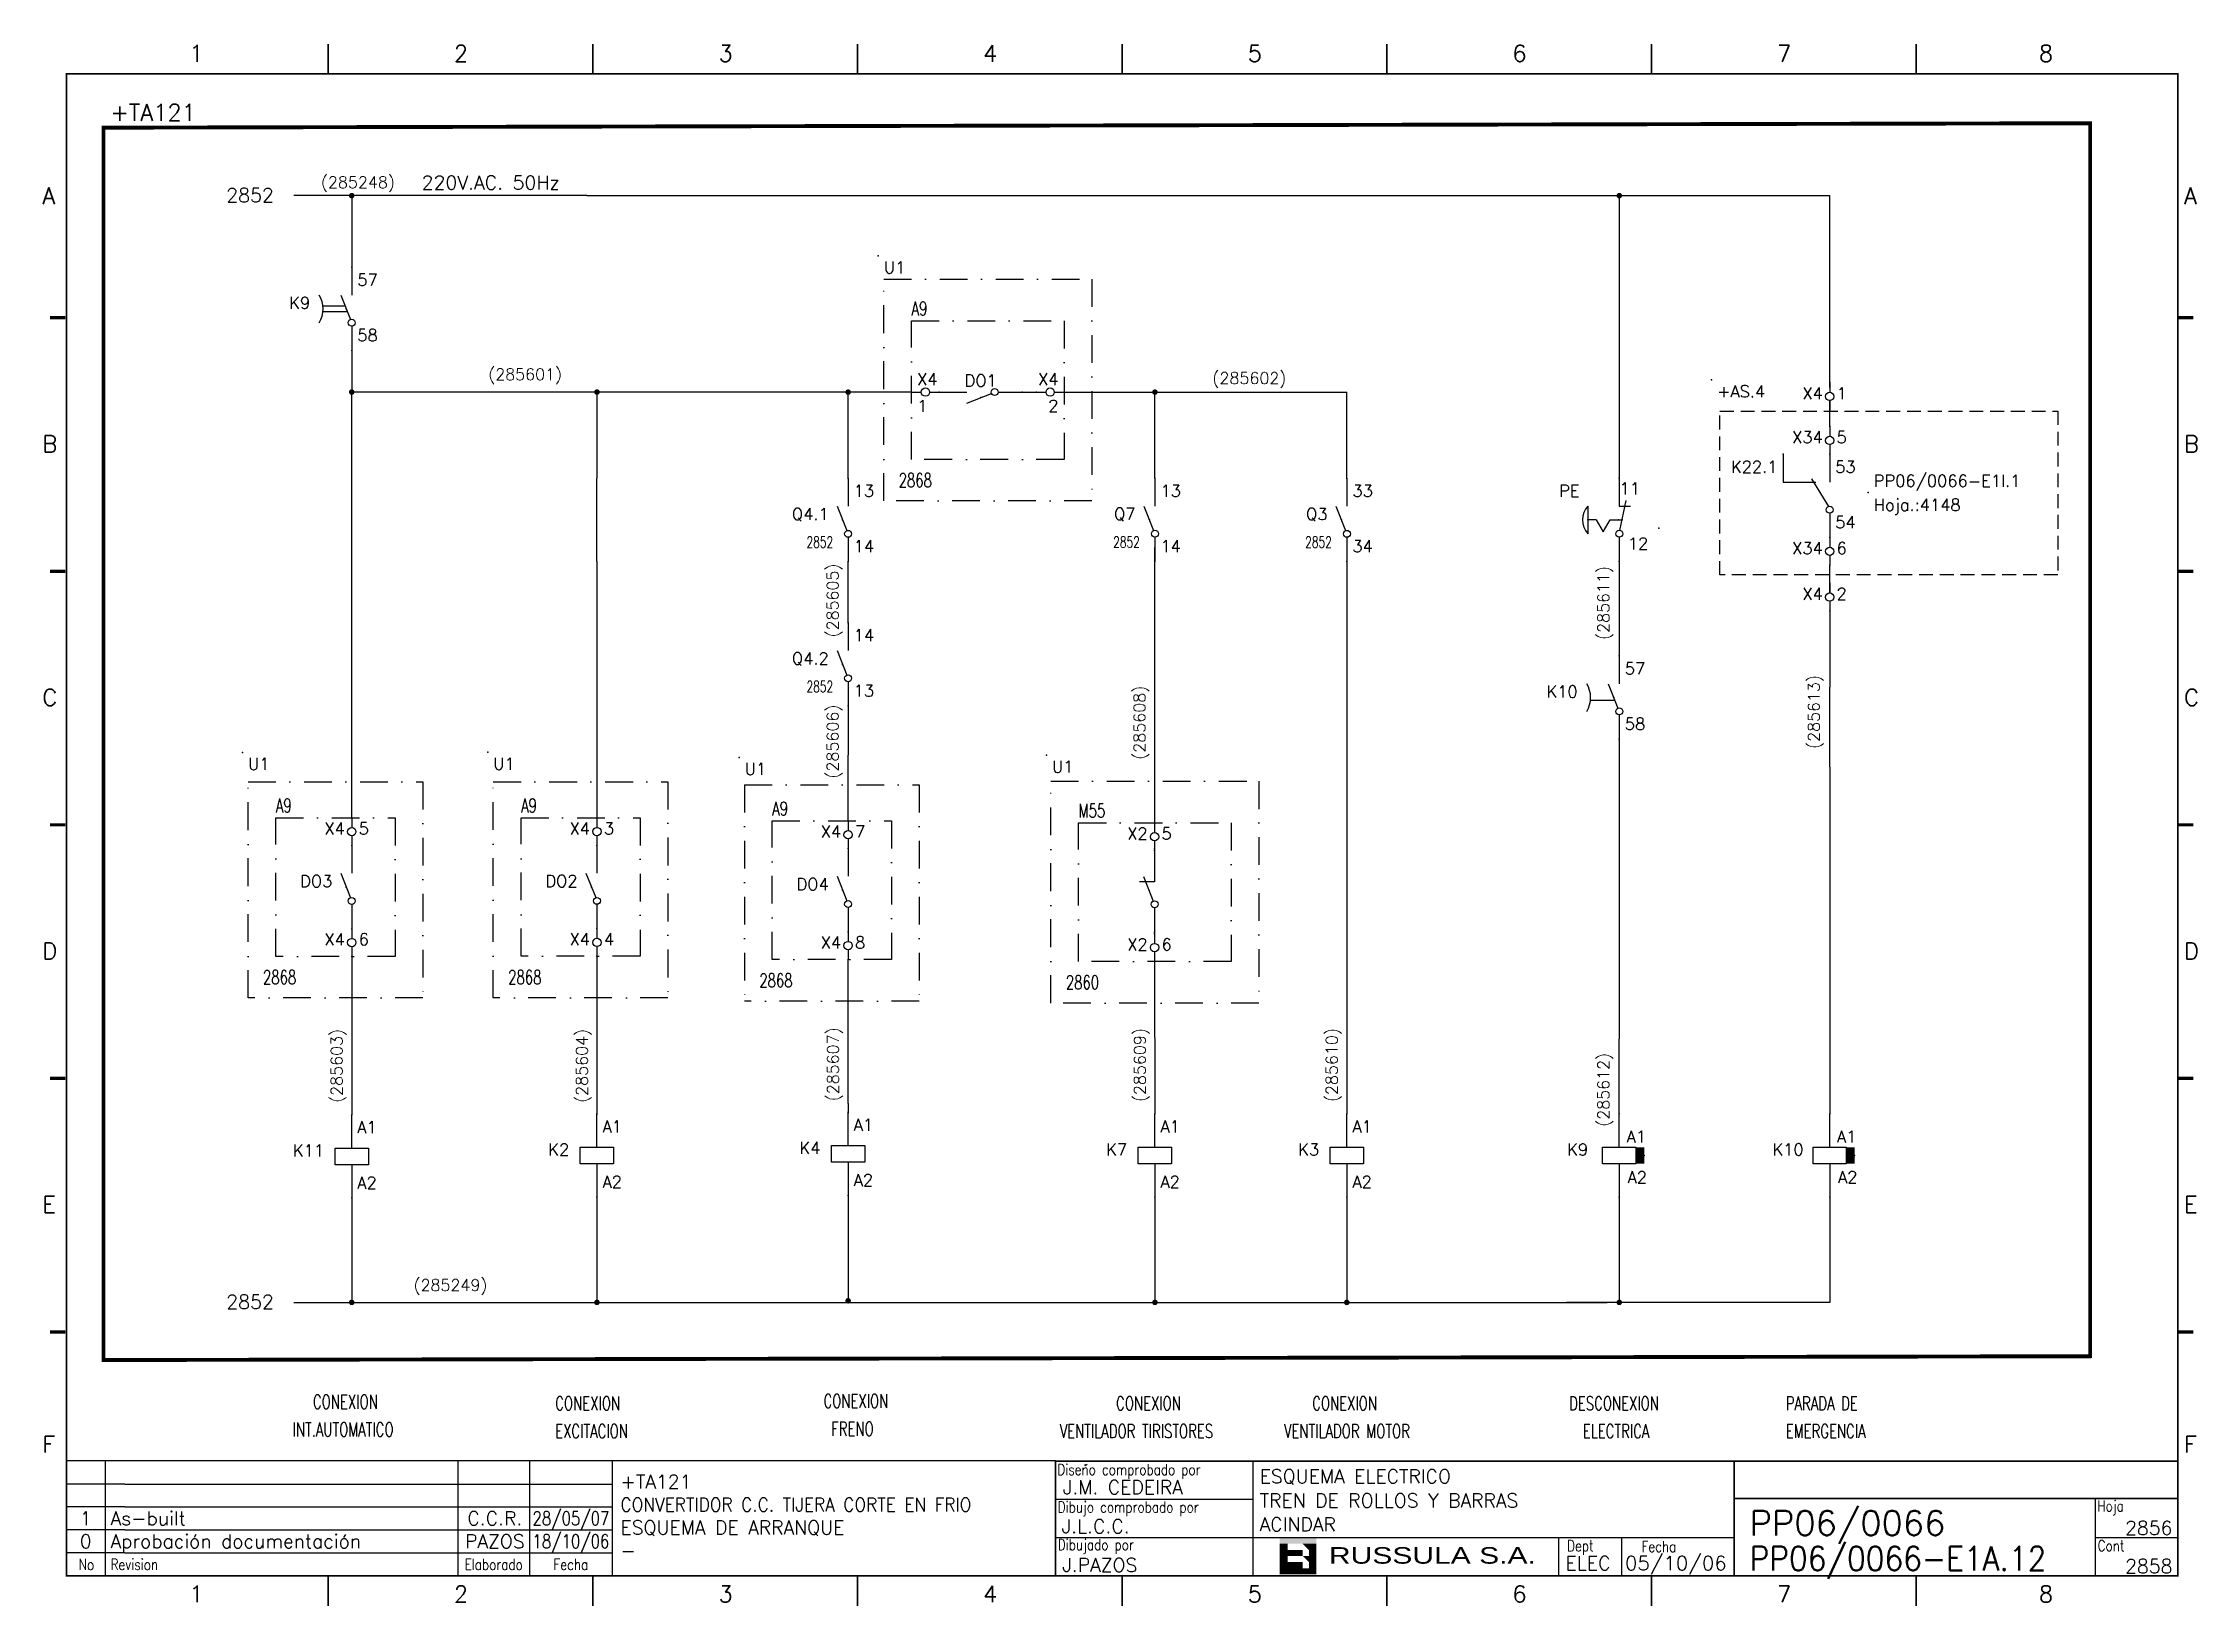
# Model space of a CAD drawing. Extents: x 416 to 805, y 1 to 283.
import ezdxf
from ezdxf.enums import TextEntityAlignment as Align

# ---------------------------------------------------------------- set-up
doc = ezdxf.new("R2010")
doc.units = 0
doc.header["$LTSCALE"] = 10
doc.header["$MEASUREMENT"] = 0
doc.linetypes.add('DASHDOT', pattern=[1, 0.5, -0.25, 0, -0.25])
doc.linetypes.add('HIDDEN', pattern=[0.375, 0.25, -0.125])
doc.layers.get('0').update_dxf_attribs({"linetype": 'CONTINUOUS'})
for name, color, linetype in [('$TYP', 7, 'CONTINUOUS'), ('1', 7, 'CONTINUOUS'), ('10', 5, 'CONTINUOUS'), ('102', 7, 'CONTINUOUS'), ('2', 7, 'CONTINUOUS'), ('3', 8, 'CONTINUOUS'), ('8', 1, 'CONTINUOUS'), ('9', 6, 'CONTINUOUS'), ('DIBUJO', 7, 'CONTINUOUS'), ('NODE', 7, 'CONTINUOUS')]:
    doc.layers.add(name, color=color, linetype=linetype)
doc.styles.add('HELVETICA', font='HELV.SHX')
doc.styles.add('LABEL', font='SIMPLEX', dxfattribs={"width": 0.8, "height": 4})
doc.styles.add('ROMANS', font='ROMANS.SHX')
doc.styles.get("Standard").update_dxf_attribs({"font": 'simplex'})

# ---------------------------------------------------------------- blocks, each defined once
blk = doc.blocks.new('NOD', base_point=(237.5, 170))
at = {"layer": 'NODE'}
blk.add_point((237.5, 170), dxfattribs=at)
blk = doc.blocks.new('$071501S')
at = {"layer": '2'}
for p, q in [((0, -6), (0, 0)), ((-3, -6), (3, -6)), ((-3, -9), (-3, -6)), ((3, -6), (3, -9)), ((3, -9), (-3, -9)), ((0, -9), (0, -15))]:
    blk.add_line(p, q, dxfattribs=at)
at = {"layer": '2', "rotation": 90}
for p in [(0, 0), (0, -15)]:
    blk.add_blockref('NOD', p, dxfattribs=at)
at = {"layer": '8'}
for tag, p in [('1A', (1, -3.325)), ('2A', (1, -13.325))]:
    blk.add_attdef(tag, p, '', height=2.15, dxfattribs=at)
at = {"layer": '9'}
blk.add_attdef('ID', text='', height=2.15, dxfattribs=at).set_placement((-5, -7.5), align=Align.RIGHT)
blk = doc.blocks.new('$$PLU21C')
for p, q in [((0, 2.5), (0, 0.75)), ((0, -0.75), (0, -2.5))]:
    blk.add_line(p, q)
at = {"layer": '2'}
blk.add_circle((0, 0), 0.75, dxfattribs=at)
for p in [(0, 2.5), (0, -2.5)]:
    blk.add_blockref('NOD', p, dxfattribs=at)
at = {"layer": '8'}
blk.add_attdef('*A', (1.25, -0.5), '', height=2.15, dxfattribs=at)
at = {"layer": '9'}
blk.add_attdef('ID', text='', height=2.15, dxfattribs=at).set_placement((-1.25, -0.5), align=Align.RIGHT)
blk = doc.blocks.new('$070202S')
at = {"layer": '102'}
for p, q in [((0, 0), (0, -5)), ((-2, -5), (-0.23, -9.42)), ((0, -10.62), (0, -15))]:
    blk.add_line(p, q, dxfattribs=at)
blk.add_circle((0, -10), 0.625, dxfattribs=at)
blk.add_point((-1, -7.5), dxfattribs=at)
at = {"layer": '2'}
for p in [(0, 0), (0, -15)]:
    blk.add_blockref('NOD', p, dxfattribs=at)
at = {"layer": '8'}
for tag, p in [('1A', (1, -3.32)), ('2A', (1, -13.32))]:
    blk.add_attdef(tag, p, '', height=2.15, dxfattribs=at)
at = {"layer": '9'}
blk.add_attdef('ID', text='', height=2.15, dxfattribs=at).set_placement((-3.5, -7.5), align=Align.RIGHT)
blk = doc.blocks.new('$PP313')
at = {"layer": '2'}
blk.add_blockref('NOD', (0, 0), dxfattribs=at)
at = {"layer": '8'}
blk.add_attdef('1A', (1, -3.325), '', height=2.15, dxfattribs=at)
at = {"layer": '9'}
blk.add_attdef('ID', (1, 1), '', height=2.15, dxfattribs=at)
blk = doc.blocks.new('$0702029')
at = {"layer": '102'}
for p, q in [((0, 0), (5, 0)), ((10.62, 0), (15, 0)), ((5, -2), (9.42, -0.23))]:
    blk.add_line(p, q, dxfattribs=at)
blk.add_circle((10, 0), 0.625, dxfattribs=at)
blk.add_point((7.5, -1), dxfattribs=at)
at = {"layer": '2'}
for p in [(0, 0), (15, 0)]:
    blk.add_blockref('NOD', p, dxfattribs=at)
at = {"layer": '8', "flags": 8}
blk.add_attdef('1A', text='', height=2.15, dxfattribs=at).set_placement((4, -3.32), align=Align.RIGHT)
blk.add_attdef('2A', (11, -3.32), '', height=2.15, dxfattribs=at)
at = {"layer": '9'}
blk.add_attdef('ID', text='', height=2.15, dxfattribs=at).set_placement((7.5, 1), align=Align.CENTER)
blk = doc.blocks.new('$$PLR12C')
for p, q in [((-2.5, 0), (-0.75, 0)), ((0.75, 0), (2.5, 0))]:
    blk.add_line(p, q)
at = {"layer": '2'}
blk.add_circle((0, 0), 0.75, dxfattribs=at)
for p in [(-2.5, 0), (2.5, 0)]:
    blk.add_blockref('NOD', p, dxfattribs=at)
at = {"layer": '8'}
blk.add_attdef('*A', text='', height=2.15, dxfattribs=at).set_placement((1.5, -3.575), align=Align.RIGHT)
at = {"layer": '9'}
blk.add_attdef('ID', text='', height=2.15, dxfattribs=at).set_placement((1.5, 1.25), align=Align.RIGHT)
blk = doc.blocks.new('$$PLL21C')
for p, q in [((-2.5, 0), (-0.75, 0)), ((0.75, 0), (2.5, 0))]:
    blk.add_line(p, q)
at = {"layer": '2'}
blk.add_circle((0, 0), 0.75, dxfattribs=at)
for p in [(-2.5, 0), (2.5, 0)]:
    blk.add_blockref('NOD', p, dxfattribs=at)
at = {"layer": '8'}
blk.add_attdef('*A', (-1.5, -3.575), '', height=2.15, dxfattribs=at)
at = {"layer": '9'}
blk.add_attdef('ID', (-1.5, 1.25), '', height=2.15, dxfattribs=at)
blk = doc.blocks.new('$071507')
at = {"layer": '2'}
for p, q in [((6, 0), (0, 0)), ((6, 3), (9, 3)), ((6, -3), (6, 3)), ((9, 3), (9, -3)), ((9, 0), (15, 0)), ((9, -3), (6, -3))]:
    blk.add_line(p, q, dxfattribs=at)
blk.add_solid([(6, -3), (9, -3), (6, -4.5), (9, -4.5)], dxfattribs=at)
for p in [(0, 0), (15, 0), (7.5, -4.5)]:
    blk.add_blockref('NOD', p, dxfattribs=at)
at = {"layer": '$TYP', "flags": 3}
blk.add_attdef('TYP', text='', height=2.15, dxfattribs=at).set_placement((15, -5), align=Align.CENTER)
at = {"layer": '8'}
blk.add_attdef('1A', text='', height=2.15, dxfattribs=at).set_placement((5, -3.325), align=Align.RIGHT)
blk.add_attdef('2A', (10, -3.325), '', height=2.15, dxfattribs=at)
at = {"layer": '9'}
blk.add_attdef('ID', text='', height=2.15, dxfattribs=at).set_placement((7.5, 4.175), align=Align.CENTER)
blk = doc.blocks.new('$021308')
at = {"layer": '2'}
blk.add_line((-2.5, 0), (2.5, 0), dxfattribs=at)
blk.add_arc((0, 2.625), 3.625, 226.39718, 313.60282, dxfattribs=at)
blk.add_blockref('NOD', (0, 0), dxfattribs=at)
blk = doc.blocks.new('$070203')
at = {"layer": '2'}
for p, q in [((0, 0), (5, 0)), ((9.39, 0.13), (4, 1.25)), ((5, 0), (5, 2)), ((10.62, 0), (15, 0))]:
    blk.add_line(p, q, dxfattribs=at)
blk.add_circle((10, 0), 0.625, dxfattribs=at)
for p in [(0, 0), (7.5, 0.52), (15, 0)]:
    blk.add_blockref('NOD', p, dxfattribs=at)
at = {"layer": '8'}
blk.add_attdef('1A', text='', height=2.15, dxfattribs=at).set_placement((4, -3.32), align=Align.RIGHT)
blk.add_attdef('2A', (11, -3.32), '', height=2.15, dxfattribs=at)
at = {"layer": '9'}
blk.add_attdef('ID', text='', height=2.15, dxfattribs=at).set_placement((7.5, 2.5), align=Align.CENTER)
blk = doc.blocks.new('$021208')
at = {"layer": '102'}
for p, q in [((-2.17, -3.75), (0, -2.5)), ((0, -5), (-2.17, -3.75)), ((0, -2.5), (0, -1)), ((0, -5), (0, -6.5))]:
    blk.add_line(p, q, dxfattribs=at)
at = {"layer": '3'}
for p in [(0, -1), (0, -6.5)]:
    blk.add_point(p, dxfattribs=at)
blk = doc.blocks.new('RR')
at = {"layer": '102'}
for p, q in [((158.63, 156.42), (158.63, 151.42)), ((167.05, 156.42), (167.05, 151.42)), ((163.74, 152), (166.82, 147)), ((158.63, 151.42), (164.55, 151.42)), ((167.05, 145.79), (167.05, 141.42))]:
    blk.add_line(p, q, dxfattribs=at)
blk.add_circle((167.05, 146.42), 0.625, dxfattribs=at)
at = {"layer": '2', "rotation": 270}
for p in [(158.63, 156.42), (167.05, 156.42)]:
    blk.add_blockref('NOD', p, dxfattribs=at)
at = {"layer": '9', "rotation": 270}
blk.add_blockref('NOD', (167.05, 141.42), dxfattribs=at)
at = {"layer": '8'}
blk.add_attdef('1A', text='', height=2.15, dxfattribs=at).set_placement((157.63, 153.09), align=Align.RIGHT)
for tag, p in [('2A', (168.05, 153.09)), ('3A', (168.05, 143.09))]:
    blk.add_attdef(tag, p, '', height=2.15, dxfattribs=at)
at = {"layer": '9'}
blk.add_attdef('ID', text='', height=2.15, dxfattribs=at).set_placement((161.05, 146.42), align=Align.RIGHT)
blk = doc.blocks.new('newcajec')
at = {"layer": '1'}
for p, q in [((179.4, 20.85), (0.13, 20.85)), ((7, 20.85), (7, 0)), ((71, 20.85), (71, 0)), ((84, 20.85), (84, 0.09)), ((99, 20.85), (99, 0)), ((184.64, 20.18), (184.81, 20.01)), ((184.81, 20.01), (185.18, 20.25)), ((215.2, 20.8), (215.2, 0)), ((10.6, 16.64), (0, 16.64)), ((10.6, 16.64), (99, 16.64)), ((10.6, 12.48), (0, 12.48)), ((10.6, 12.48), (99, 12.48)), ((179.4, 13.87), (215.2, 13.87)), ((368, 14.06), (368, 0)), ((10.6, 8.32), (0, 8.32)), ((10.6, 8.32), (99, 8.32)), ((10.6, 4.16), (0, 4.16)), ((10.6, 4.16), (99, 4.16)), ((179.4, 6.93), (267.63, 6.93)), ((267.63, 6.93), (302.5, 6.93)), ((270.63, 6.91), (270.63, 0)), ((282.07, 6.93), (282.07, 0)), ((368, 6.93), (383, 6.93))]:
    blk.add_line(p, q, dxfattribs=at)
for points in [[(47.5, 272.5, 0.3, 0.3, 0), (47.5, 277.91, 0.3, 0.3, 0)], [(95.5, 272.5, 0.3, 0.3, 0), (95.5, 277.91, 0.3, 0.3, 0)], [(143.5, 272.5, 0.3, 0.3, 0), (143.5, 277.91, 0.3, 0.3, 0)], [(191.5, 272.5, 0.3, 0.3, 0), (191.5, 277.91, 0.3, 0.3, 0)], [(239.5, 272.5, 0.3, 0.3, 0), (239.5, 277.91, 0.3, 0.3, 0)], [(287.5, 272.5, 0.3, 0.3, 0), (287.5, 277.91, 0.3, 0.3, 0)], [(335.5, 272.5, 0.3, 0.3, 0), (335.5, 277.91, 0.3, 0.3, 0)], [(-2.99, 228.23, 0.6, 0.6, 0), (-0.18, 228.23, 0.6, 0.6, 0)], [(383.01, 228.23, 0.6, 0.6, 0), (385.82, 228.23, 0.6, 0.6, 0)], [(-2.99, 182.23, 0.6, 0.6, 0), (-0.18, 182.23, 0.6, 0.6, 0)], [(383.01, 182.23, 0.6, 0.6, 0), (385.82, 182.23, 0.6, 0.6, 0)], [(-2.99, 136.23, 0.6, 0.6, 0), (-0.18, 136.23, 0.6, 0.6, 0)], [(383.01, 136.23, 0.6, 0.6, 0), (385.82, 136.23, 0.6, 0.6, 0)], [(-2.99, 90.23, 0.6, 0.6, 0), (-0.18, 90.23, 0.6, 0.6, 0)], [(383.01, 90.23, 0.6, 0.6, 0), (385.82, 90.23, 0.6, 0.6, 0)], [(-2.99, 44.23, 0.6, 0.6, 0), (-0.18, 44.23, 0.6, 0.6, 0)], [(383.01, 44.23, 0.6, 0.6, 0), (385.82, 44.23, 0.6, 0.6, 0)], [(383, 20.8, 0.3, 0.3, 0), (179.4, 20.8, 0.3, 0.3, 0), (179.4, 0, 0.3, 0.3, 0)], [(302.5, 20.8, 0.3, 0.3, 0), (302.5, 0, 0.3, 0.3, 0)], [(302.5, 14, 0.3, 0.3, 0), (383, 14, 0.3, 0.3, 0)], [(47.5, -5.5, 0.3, 0.3, 0), (47.5, -0.09, 0.3, 0.3, 0)], [(95.5, -5.5, 0.3, 0.3, 0), (95.5, -0.09, 0.3, 0.3, 0)], [(143.5, -5.5, 0.3, 0.3, 0), (143.5, -0.09, 0.3, 0.3, 0)], [(191.5, -5.5, 0.3, 0.3, 0), (191.5, -0.09, 0.3, 0.3, 0)], [(239.5, -5.5, 0.3, 0.3, 0), (239.5, -0.09, 0.3, 0.3, 0)], [(287.5, -5.5, 0.3, 0.3, 0), (287.5, -0.09, 0.3, 0.3, 0)], [(335.5, -5.5, 0.3, 0.3, 0), (335.5, -0.09, 0.3, 0.3, 0)]]:
    blk.add_lwpolyline(points, format="xyseb", dxfattribs=at)
at = {"layer": '1', "const_width": 0.3}
blk.add_lwpolyline([(0, 0), (0, 272.5), (383, 272.5), (383, 0)], close=True, dxfattribs=at)
at = {"layer": '2', "color": 14}
for p, q in [((221.42, 4.69), (221.42, 5.81)), ((221.42, 2.47), (221.42, 3.58))]:
    blk.add_line(p, q, dxfattribs=at)
for points in [[(220.05, 5.81), (220.05, 6.92), (226.74, 5.81), (226.74, 6.92)], [(221.42, 2.47), (220.05, 2.47), (221.42, 5.81), (220.05, 5.81)], [(221.42, 4.69), (224.25, 4.69), (221.42, 3.58), (224.25, 3.58)], [(224.25, 5.81), (225.37, 5.81), (225.37, 4.69)], [(225.37, 5.81), (226.74, 5.81), (225.37, 1.35), (226.74, 1.35)], [(224.25, 0.24), (224.25, 2.47), (220.05, 0.24), (220.05, 2.47)], [(224.25, 3.58), (225.37, 3.58), (225.37, 2.47)], [(226.74, 1.35), (226.74, 0.24), (224.25, 1.35), (224.25, 0.24)]]:
    blk.add_solid(points, dxfattribs=at)
at = {"layer": '1', "style": 'ROMANS'}
for s, p in [('1', (22.29, 274.68)), ('2', (70.29, 274.68)), ('3', (118.29, 274.68)), ('4', (166.29, 274.68)), ('5', (214.29, 274.68)), ('6', (262.29, 274.68)), ('7', (310.29, 274.68)), ('8', (357.79, 274.68)), ('A', (-4.37, 248.84)), ('A', (384.13, 248.84)), ('B', (-4.37, 203.84)), ('B', (384.13, 203.84)), ('C', (-4.37, 157.84)), ('C', (384.13, 157.84)), ('D', (-4.37, 111.84)), ('D', (384.13, 111.84)), ('E', (-4.37, 65.84)), ('E', (384.13, 65.84)), ('F', (-4.37, 22.34)), ('F', (384.13, 22.34)), ('1', (22.29, -4.82)), ('2', (70.29, -4.82)), ('3', (118.29, -4.82)), ('4', (166.29, -4.82)), ('5', (214.29, -4.82)), ('6', (262.29, -4.82)), ('7', (310.29, -4.82)), ('8', (357.79, -4.82))]:
    blk.add_text(s, height=3, dxfattribs=at).set_placement(p)
at = {"layer": '1', "style": 'LABEL', "width": 0.8}
for s, p in [('Diseno comprobado por', (179.73, 18.27)), ('Dibujo comprobado por', (179.81, 11.47)), ('Hoja', (368.38, 11.66)), ('Dibujado por', (179.83, 4.64)), ('Fecha', (285.71, 4.3)), ('Cont', (368.43, 4.46)), ('No', (2.23, 1.05)), ('Revision', (8, 1.05))]:
    blk.add_text(s, height=2, dxfattribs=at).set_placement(p)
for s, p in [('Dept', (274.61, 4.44)), ('Elaborado', (77.5, 1.05)), ('Fecha', (91.5, 1.05))]:
    blk.add_text(s, height=2, dxfattribs=at).set_placement(p, align=Align.CENTER)
at = {"layer": '10', "style": 'ROMANS'}
for tag, p in [('REV41', (3.5, 18.74)), ('REV43', (77.7, 18.74)), ('REV31', (3.5, 14.58)), ('REV33', (77.7, 14.58)), ('REV21', (3.5, 10.42)), ('REV23', (77.7, 10.42)), ('REV11', (3.5, 6.27)), ('REV13', (77.7, 6.27))]:
    blk.add_attdef(tag, text='', height=2.5, dxfattribs=at).set_placement(p, align=Align.MIDDLE)
for tag, p, height in [('REV42', (8, 17.49), 2.5), ('REV32', (8, 13.33), 2.5), ('SHEETNAME1', (100.5, 15.83), 2.5), ('DESIGNCHECK', (180.74, 14.83), 2.5), ('DOCUMENTTYPE', (216.43, 16.8), 2.5), ('NOTA', (305.32, 15.8), 3), ('SHEETNAME2', (100.5, 11.67), 2.5), ('OBJECT', (216.43, 12.4), 2.5), ('ORDER', (305.32, 7.3), 4.5), ('REV22', (8, 9.17), 2.5), ('SHEETNAME3', (100.5, 7.51), 2.5), ('DRAWINGCHECK', (180.53, 7.71), 2.5), ('CUSTOMER', (216.43, 8.08), 2.5), ('REV12', (8, 5.01), 2.5), ('SHEETNAME4', (100.5, 3.35), 2.5), ('DOCUMENT_ID', (305.32, 0.93), 4.4), ('USER', (180.63, 0.71), 2.5), ('DEPARTMENT', (271.93, 1.05), 2.5)]:
    blk.add_attdef(tag, p, '', height=height, dxfattribs=at)
for tag, width, p, p2 in [('REV44', 1.221199, (84.53, 17.49), (98.48, 17.49)), ('REV34', 1.221199, (84.53, 13.33), (98.48, 13.33)), ('REV24', 1.221199, (84.53, 9.17), (98.48, 9.17)), ('REV14', 1.221199, (84.53, 5.01), (98.48, 5.01)), ('CREATED2', 7.039915, (282.71, 1.05), (301.14, 1.05))]:
    blk.add_attdef(tag, text='', height=2.5, dxfattribs=dict(at, width=width)).set_placement(p, p2, align=Align.FIT)
for tag, p in [('SHEET', (382, 7.43)), ('NEXTSHEET', (382, 0.5))]:
    blk.add_attdef(tag, text='', height=2.5, dxfattribs=at).set_placement(p, align=Align.RIGHT)
at = {"layer": 'DIBUJO', "color": 14, "style": 'HELVETICA', "width": 1.3}
blk.add_text('RUSSULA S.A.', height=3, dxfattribs=at).set_placement((229, 2.19))

msp = doc.modelspace()

# ---------------------------------------------------------------- linework, layer by layer
for p, q in [((738.54, 220.85), (738.54, 255.46)), ((572.95, 220.02), (471.74, 220.02)), ((738.54, 213.8), (738.54, 218.48)), ((700.59, 189.47), (700.59, 172.42)), ((738.54, 184.12), (738.54, 188.8)), ((738.54, 183.8), (738.54, 186.53)), ((738.54, 180.55), (738.54, 166.8)), ((738.54, 152.41), (738.54, 166.8)), ((700.59, 87.15), (700.59, 103.38)), ((738.54, 55.82), (691.06, 55.82))]:
    msp.add_line(p, q)
at = {"const_width": 0.5}
for points in [[(700.34, 255.46, 1), (700.84, 255.46, 1)], [(616.59, 55.82, 1), (617.09, 55.82, 1)], [(651.2, 55.82, 1), (651.7, 55.82, 1)]]:
    msp.add_lwpolyline(points, format="xyb", close=True, dxfattribs=at)
at = {"layer": '2', "color": 7}
for p, q in [((514.36, 255.46), (461.54, 255.46)), ((471.99, 255.46), (471.99, 242.53)), ((514.36, 255.46), (738.54, 255.46)), ((700.59, 255.46), (700.59, 204.47)), ((471.99, 227.53), (471.99, 220.03)), ((471.99, 216.36), (471.99, 220.03)), ((471.99, 214.71), (471.99, 218.02)), ((516.21, 220.03), (516.21, 204.47)), ((561.51, 204.46), (561.51, 220.02)), ((592.92, 220.02), (595.45, 220.02)), ((600.45, 220.02), (651.47, 220.02)), ((616.84, 204.47), (616.84, 220.02)), ((651.47, 204.46), (651.47, 220.02)), ((471.99, 143.23), (471.99, 214.71)), ((516.21, 189.47), (516.21, 204.47)), ((616.84, 142.32), (616.84, 191.97)), ((516.21, 189.47), (516.21, 143.25)), ((561.51, 178.41), (561.51, 189.46)), ((651.47, 189.46), (651.47, 89.82)), ((561.51, 163.41), (561.51, 154.53)), ((700.59, 157.42), (700.59, 103.38)), ((561.51, 142.68), (561.51, 154.53)), ((738.54, 152.41), (738.54, 89.82)), ((616.78, 132.63), (616.78, 131.71)), ((616.78, 131.71), (614.08, 131.71)), ((616.78, 122.63), (616.78, 122.26)), ((471.99, 118.23), (471.99, 89.66)), ((516.21, 118.25), (516.21, 89.66)), ((561.51, 91.71), (561.51, 117.68)), ((616.78, 117.32), (616.84, 89.82)), ((516.21, 91.42), (516.21, 89.66)), ((561.51, 91.71), (561.51, 89.95)), ((471.99, 74.66), (471.99, 55.82)), ((516.21, 74.66), (516.21, 55.82)), ((561.51, 75.11), (561.51, 66.67)), ((616.84, 74.66), (616.84, 55.82)), ((651.47, 74.66), (651.47, 55.82)), ((700.59, 74.66), (700.59, 55.82)), ((738.54, 74.66), (738.54, 55.82)), ((561.51, 69.22), (561.51, 56.36)), ((461.54, 55.82), (698.4, 55.82))]:
    msp.add_line(p, q, dxfattribs=at)
at = {"layer": '2', "color": 7, "linetype": 'DASHDOT'}
for p, q in [((567.95, 200.38), (567.95, 240.38)), ((567.95, 240.38), (605.45, 240.38)), ((605.45, 240.38), (605.45, 200.38)), ((572.95, 207.88), (572.95, 232.88)), ((572.95, 232.88), (600.45, 232.88)), ((600.45, 232.88), (600.45, 207.88)), ((600.45, 207.88), (572.95, 207.88)), ((605.45, 200.38), (567.95, 200.38)), ((453.3, 110.73), (453.3, 149.73)), ((453.3, 149.73), (484.8, 149.73)), ((484.8, 149.73), (484.8, 110.73)), ((497.52, 110.75), (497.52, 149.75)), ((497.52, 149.75), (529.02, 149.75)), ((529.02, 149.75), (529.02, 110.75)), ((542.82, 149.18), (542.82, 110.18)), ((542.82, 149.18), (574.32, 149.18)), ((574.32, 149.18), (574.32, 110.18)), ((598.09, 109.82), (598.09, 149.82)), ((598.09, 149.82), (635.59, 149.82)), ((635.59, 149.82), (635.59, 109.82)), ((458.3, 143.23), (479.8, 143.23)), ((458.3, 118.23), (458.3, 143.23)), ((479.8, 143.23), (479.8, 118.23)), ((502.52, 143.25), (524.02, 143.25)), ((502.52, 118.25), (502.52, 143.25)), ((524.02, 143.25), (524.02, 118.25)), ((547.82, 117.68), (547.82, 142.68)), ((547.82, 142.68), (569.32, 142.68)), ((569.32, 142.68), (569.32, 117.68)), ((603.09, 142.32), (630.59, 142.32)), ((603.09, 117.32), (603.09, 142.32)), ((630.59, 142.32), (630.59, 117.32)), ((479.8, 118.23), (458.3, 118.23)), ((524.02, 118.25), (502.52, 118.25)), ((569.32, 117.68), (547.82, 117.68)), ((630.59, 117.32), (603.09, 117.32)), ((484.8, 110.73), (453.3, 110.73)), ((529.02, 110.75), (497.52, 110.75)), ((574.32, 110.18), (542.82, 110.18)), ((635.59, 109.82), (598.09, 109.82))]:
    msp.add_line(p, q, dxfattribs=at)
at = {"layer": '2'}
for p, q in [((470.79, 235.53), (466.8, 235.53)), ((471.19, 234.53), (466.8, 234.53)), ((700.45, 196.97), (701.09, 196.97)), ((699.79, 164.42), (695.4, 164.42))]:
    msp.add_line(p, q, dxfattribs=at)
at = {"layer": '2', "color": 7, "linetype": 'HIDDEN'}
for p, q in [((718.74, 216.61), (779.66, 216.61)), ((718.74, 187.04), (718.74, 216.61)), ((779.66, 216.61), (779.66, 187.04)), ((779.66, 187.04), (718.74, 187.04))]:
    msp.add_line(p, q, dxfattribs=at)
at = {"layer": '2', "color": 3, "linetype": 'DASHDOT'}
msp.add_lwpolyline([(427.21, 267.72, 0.7, 0.7, 0), (785.52, 268.52, 0.7, 0.7, 0), (785.52, 46.11, 0.7, 0.7, 0), (427.21, 45.42, 0.7, 0.7, 0), (427.21, 267.72, 0.7, 0.7, 0)], format="xyseb", dxfattribs=at)
at = {"layer": '2', "color": 7}
for points in [[(471.74, 255.46, 0.5, 0.5, 1), (472.24, 255.46, 0.5, 0.5, 1)], [(471.74, 220.03, 0.5, 0.5, 1), (472.24, 220.03, 0.5, 0.5, 1)], [(515.96, 220.02, 0.5, 0.5, 1), (516.46, 220.02, 0.5, 0.5, 1)], [(561.26, 220.02, 0.5, 0.5, 1), (561.76, 220.02, 0.5, 0.5, 1)], [(471.74, 55.82, 0.5, 0.5, 1), (472.24, 55.82, 0.5, 0.5, 1)], [(515.96, 55.82, 0.5, 0.5, 1), (516.46, 55.82, 0.5, 0.5, 1)], [(561.26, 56.11, 0.5, 0.5, 1), (561.76, 56.11, 0.5, 0.5, 1)]]:
    msp.add_lwpolyline(points, format="xyseb", close=True, dxfattribs=at)
at = {"layer": '2', "color": 7, "const_width": 0.5}
for points in [[(616.59, 220.02, 1), (617.09, 220.02, 1)], [(700.34, 55.82, 1), (700.84, 55.82, 1)]]:
    msp.add_lwpolyline(points, format="xyb", close=True, dxfattribs=at)
at = {"layer": '2'}
for centre in [(462.11, 235.03), (690.71, 164.92)]:
    msp.add_arc(centre, 4.72, 327.9946, 32.0054, dxfattribs=at)

# ---------------------------------------------------------------- block references
ref = msp.add_blockref('$PP313', (566.95, 244.59), dxfattribs=dict(xscale=-1, rotation=180))
ref.add_attrib('ID', 'U1', (567.95, 241.44), dxfattribs={"layer": '9', "height": 2.15, "style": 'ROMANS'})
ref = msp.add_blockref('$PP313', (717.25, 222.23), dxfattribs=dict(xscale=-1, rotation=180))
ref.add_attrib('ID', '+AS.4', (718.25, 219.08), dxfattribs={"layer": '9', "height": 2.15, "style": 'ROMANS'})
msp.add_blockref('RR', (571.49, 52.38)).add_auto_attribs({'1A': 'K22.1', '2A': '53', '3A': '54'})
msp.add_blockref('$PP313', (707.72, 195.48))
ref = msp.add_blockref('$PP313', (452.29, 155.04), dxfattribs=dict(xscale=-1, rotation=180))
ref.add_attrib('ID', 'U1', (453.29, 151.89), dxfattribs={"layer": '9', "height": 2.15, "style": 'ROMANS'})
ref = msp.add_blockref('$PP313', (496.51, 155.06), dxfattribs=dict(xscale=-1, rotation=180))
ref.add_attrib('ID', 'U1', (497.51, 151.91), dxfattribs={"layer": '9', "height": 2.15, "style": 'ROMANS'})
ref = msp.add_blockref('$PP313', (541.87, 154.13), dxfattribs=dict(xscale=-1, rotation=180))
ref.add_attrib('ID', 'U1', (542.87, 150.98), dxfattribs={"layer": '9', "height": 2.15, "style": 'ROMANS'})
ref = msp.add_blockref('$PP313', (597.28, 154.53), dxfattribs=dict(xscale=-1, rotation=180))
ref.add_attrib('ID', 'U1', (598.28, 151.38), dxfattribs={"layer": '9', "height": 2.15, "style": 'ROMANS'})
at = {"layer": '2', "color": 7}
ref = msp.add_blockref('newcajec', (420.53, 6.51), dxfattribs=dict(at, xscale=0.9942914699999841, yscale=0.9942914699999841, zscale=0.9942914700000001))
ref.add_attrib('REV24', '28/05/07', dxfattribs={"layer": '10', "height": 2.486, "style": 'ROMANS', "width": 0.728168}).set_placement((504.58, 15.63), (518.45, 15.63), align=Align.FIT)
ref.add_attrib('SHEETNAME3', 'ESQUEMA DE ARRANQUE', (520.46, 13.97), dxfattribs={"layer": '10', "height": 2.4857, "style": 'ROMANS'})
ref.add_attrib('SHEETNAME2', 'CONVERTIDOR C.C. TIJERA CORTE EN FRIO', (520.46, 18.1), dxfattribs={"layer": '10', "height": 2.4857, "style": 'ROMANS', "width": 0.9})
ref.add_attrib('SHEETNAME1', '+TA121', (520.46, 22.24), dxfattribs={"layer": '10', "height": 2.486, "style": 'ROMANS'})
ref.add_attrib('USER', 'J.PAZOS', (600.14, 7.21), dxfattribs={"layer": '10', "height": 2.486, "style": 'ROMANS'})
ref.add_attrib('DRAWINGCHECK', 'J.L.C.C.', (600.03, 14.18), dxfattribs={"layer": '10', "height": 2.486, "style": 'ROMANS'})
ref.add_attrib('DESIGNCHECK', 'J.M. CEDEIRA', (600.24, 21.25), dxfattribs={"layer": '10', "height": 2.4857, "style": 'ROMANS'})
ref.add_attrib('REV22', 'As-built', (428.49, 15.63), dxfattribs={"layer": '10', "height": 2.486, "style": 'ROMANS'})
ref.add_attrib('REV12', 'Aprobación documentación', (428.49, 11.49), dxfattribs={"layer": '10', "height": 2.4857, "style": 'ROMANS'})
ref.add_attrib('REV21', '1', dxfattribs={"layer": '10', "height": 2.49, "style": 'ROMANS'}).set_placement((424.01, 16.87), align=Align.MIDDLE)
ref.add_attrib('REV11', '0', dxfattribs={"layer": '10', "height": 2.49, "style": 'ROMANS'}).set_placement((424.01, 12.73), align=Align.MIDDLE)
ref.add_attrib('SHEETNAME4', '-', (520.46, 9.83), dxfattribs={"layer": '10', "height": 2.49, "style": 'ROMANS'})
ref.add_attrib('REV14', '18/10/06', dxfattribs={"layer": '10', "height": 2.486, "style": 'ROMANS', "width": 0.728168}).set_placement((504.58, 11.49), (518.45, 11.49), align=Align.FIT)
ref.add_attrib('REV23', 'C.C.R.', dxfattribs={"layer": '10', "height": 2.486, "style": 'ROMANS'}).set_placement((497.79, 16.87), align=Align.MIDDLE)
ref.add_attrib('REV13', 'PAZOS', dxfattribs={"layer": '10', "height": 2.486, "style": 'ROMANS'}).set_placement((497.79, 12.73), align=Align.MIDDLE)
ref.add_attrib('DOCUMENT_ID', 'PP06/0066-E1A.12', (724.12, 7.43), dxfattribs={"layer": '10', "height": 4.3749, "style": 'ROMANS', "width": 0.9})
ref.add_attrib('ORDER', 'PP06/0066', (724.12, 13.77), dxfattribs={"layer": '10', "height": 4.474, "style": 'ROMANS'})
ref.add_attrib('CUSTOMER', 'ACINDAR', (635.73, 14.54), dxfattribs={"layer": '10', "height": 2.486, "style": 'ROMANS'})
ref.add_attrib('OBJECT', 'TREN DE ROLLOS Y BARRAS', (635.73, 18.84), dxfattribs={"layer": '10', "height": 2.4857, "style": 'ROMANS'})
ref.add_attrib('DOCUMENTTYPE', 'ESQUEMA ELECTRICO', (635.73, 23.21), dxfattribs={"layer": '10', "height": 2.4857, "style": 'ROMANS'})
ref.add_attrib('CREATED2', '05/10/06', dxfattribs={"layer": '10', "height": 2.486, "style": 'ROMANS', "width": 0.961976}).set_placement((701.63, 7.54), (719.96, 7.54), align=Align.FIT)
ref.add_attrib('DEPARTMENT', 'ELEC', (690.91, 7.54), dxfattribs={"layer": '10', "height": 2.486, "style": 'ROMANS'})
ref.add_attrib('NEXTSHEET', '2858', dxfattribs={"layer": '10', "height": 2.486, "style": 'ROMANS'}).set_placement((800.35, 7), align=Align.RIGHT)
ref.add_attrib('SHEET', '2856', dxfattribs={"layer": '10', "height": 2.486, "style": 'ROMANS'}).set_placement((800.35, 13.9), align=Align.RIGHT)
ref = msp.add_blockref('$070202S', (471.99, 242.53), dxfattribs=at)
ref.add_attrib('ID', 'K9', dxfattribs={"layer": '9', "height": 2.15}).set_placement((464.49, 235.03), align=Align.RIGHT)
ref.add_attrib('1A', '57', (472.99, 239.2), dxfattribs={"layer": '8', "height": 2.15})
ref.add_attrib('2A', '58', (472.99, 229.2), dxfattribs={"layer": '8', "height": 2.15})
for name, p, values in [('$$PLL21C', (575.45, 220.02), {'ID': 'X4', '*A': '1'}), ('$$PLR12C', (597.95, 220.02), {'ID': 'X4', '*A': '2'}), ('$$PLU21C', (738.54, 219.23), {'ID': 'X4', '*A': '1'}), ('$$PLU21C', (738.54, 211.3), {'ID': 'X34', '*A': '5'}), ('$070202S', (561.51, 204.46), {'ID': 'Q4.1', '1A': '13', '2A': '14'}), ('$070202S', (616.84, 204.47), {'ID': 'Q7', '1A': '13', '2A': '14'}), ('$070202S', (651.47, 204.46), {'ID': 'Q3', '1A': '33', '2A': '34'}), ('$$PLU21C', (738.54, 191.3), {'ID': 'X34', '*A': '6'}), ('$$PLU21C', (738.54, 183.05), {'ID': 'X4', '*A': '2'}), ('$070202S', (561.51, 178.41), {'ID': 'Q4.2', '1A': '14', '2A': '13'}), ('$$PLU21C', (471.99, 140.73), {'ID': 'X4', '*A': '5'}), ('$$PLU21C', (516.21, 140.75), {'ID': 'X4', '*A': '3'}), ('$$PLU21C', (561.51, 140.18), {'ID': 'X4', '*A': '7'}), ('$$PLU21C', (616.78, 139.82), {'ID': 'X2', '*A': '5'}), ('$$PLU21C', (471.99, 120.73), {'ID': 'X4', '*A': '6'}), ('$$PLU21C', (516.21, 120.75), {'ID': 'X4', '*A': '4'}), ('$$PLU21C', (561.51, 120.18), {'ID': 'X4', '*A': '8'}), ('$$PLU21C', (616.78, 119.82), {'ID': 'X2', '*A': '6'}), ('$071501S', (471.99, 89.66), {'ID': 'K11', '1A': 'A1', '2A': 'A2'}), ('$071501S', (516.21, 89.82), {'ID': 'K2', '1A': 'A1', '2A': 'A2'}), ('$071501S', (561.51, 90.11), {'ID': 'K4', '1A': 'A1', '2A': 'A2'}), ('$071501S', (616.84, 89.82), {'ID': 'K7', '1A': 'A1', '2A': 'A2'}), ('$071501S', (651.47, 89.82), {'ID': 'K3', '1A': 'A1', '2A': 'A2'})]:
    msp.add_blockref(name, p, dxfattribs=at).add_auto_attribs(values)
ref = msp.add_blockref('$0702029', (577.92, 220.02), dxfattribs=at)
ref.add_attrib('ID', 'DO1', dxfattribs={"layer": '9', "height": 2.15}).set_placement((585.42, 221.02), align=Align.CENTER)
at = {"layer": '2'}
ref = msp.add_blockref('$070203', (700.59, 204.47), dxfattribs=dict(at, rotation=270))
ref.add_attrib('ID', 'PE', dxfattribs={"layer": '9', "height": 2.15}).set_placement((691.6, 201.14), align=Align.CENTER)
ref.add_attrib('1A', '11', dxfattribs={"layer": '8', "height": 2.15}).set_placement((704.33, 201.54), align=Align.RIGHT)
ref.add_attrib('2A', '12', (702.13, 191.61), dxfattribs={"layer": '8', "height": 2.15})
msp.add_blockref('$PP313', (745.49, 201.93), dxfattribs=at).add_auto_attribs({'ID': 'PP06/0066-E1I.1', '1A': 'Hoja.:4148'})
at = {"layer": '2', "rotation": 270}
msp.add_blockref('$021308', (694.95, 196.97), dxfattribs=at)
at = {"layer": '2', "xscale": -1, "rotation": 270}
msp.add_blockref('$021208', (701.45, 196.97), dxfattribs=at)
at = {"layer": '2', "color": 7}
ref = msp.add_blockref('$070202S', (700.59, 172.42), dxfattribs=at)
ref.add_attrib('ID', 'K10', dxfattribs={"layer": '9', "height": 2.15}).set_placement((693.09, 164.92), align=Align.RIGHT)
ref.add_attrib('1A', '57', (701.59, 169.1), dxfattribs={"layer": '8', "height": 2.15})
ref.add_attrib('2A', '58', (701.59, 159.1), dxfattribs={"layer": '8', "height": 2.15})
ref = msp.add_blockref('$070202S', (471.99, 138.23), dxfattribs=at)
ref.add_attrib('ID', 'DO3', dxfattribs={"layer": '9', "height": 2.15}).set_placement((468.49, 130.73), align=Align.RIGHT)
ref = msp.add_blockref('$070202S', (516.21, 138.25), dxfattribs=at)
ref.add_attrib('ID', 'DO2', dxfattribs={"layer": '9', "height": 2.15}).set_placement((512.71, 130.75), align=Align.RIGHT)
ref = msp.add_blockref('$070202S', (561.51, 137.68), dxfattribs=at)
ref.add_attrib('ID', 'DO4', dxfattribs={"layer": '9', "height": 2.15}).set_placement((558.01, 130.18), align=Align.RIGHT)
msp.add_blockref('$070202S', (616.78, 137.63), dxfattribs=at)
ref = msp.add_blockref('$071507', (700.59, 74.82), dxfattribs=dict(at, rotation=90))
ref.add_attrib('ID', 'K9', dxfattribs={"layer": '9', "height": 2.15}).set_placement((693.09, 82.32), align=Align.CENTER)
ref.add_attrib('1A', 'A2', dxfattribs={"layer": '8', "height": 2.15}).set_placement((705.59, 77.32), align=Align.RIGHT)
ref.add_attrib('2A', 'A1', (701.91, 84.64), dxfattribs={"layer": '8', "height": 2.15})
ref = msp.add_blockref('$071507', (738.54, 74.82), dxfattribs=dict(at, rotation=90))
ref.add_attrib('ID', 'K10', dxfattribs={"layer": '9', "height": 2.15}).set_placement((731.04, 82.32), align=Align.CENTER)
ref.add_attrib('1A', 'A2', dxfattribs={"layer": '8', "height": 2.15}).set_placement((743.54, 77.32), align=Align.RIGHT)
ref.add_attrib('2A', 'A1', (739.85, 84.64), dxfattribs={"layer": '8', "height": 2.15})

# ---------------------------------------------------------------- texts
at = {"layer": '2', "color": 6}
for s, height, p in [('+TA121', 3, (428.46, 268.97)), ('(285248)', 2.1, (466.44, 256.82)), ('(285601)', 2.1, (496.6, 222.18)), ('(285602)', 2.1, (627.22, 221.49)), ('(285249)', 2.1, (483.13, 57.89))]:
    msp.add_text(s, height=height, dxfattribs=at).set_placement(p)
at = {"layer": '2', "color": 7, "style": 'ROMANS'}
for s, p in [('2852', (449.36, 254.3)), ('220V.AC. 50Hz', (484.6, 256.56)), ('2852', (449.36, 54.66))]:
    msp.add_text(s, height=2.5, dxfattribs=at).set_placement(p)
at = {"layer": '2', "color": 7, "style": 'ROMANS', "width": 0.7}
for s, height, p in [('A9', 2.5, (572.95, 233.84)), ('2868', 2.5, (570.63, 202.87)), ('2852', 2, (554.01, 191.96)), ('2852', 2, (609.34, 191.97)), ('2852', 2, (643.97, 191.96)), ('2852', 2, (554.01, 165.91)), ('A9', 2.5, (458.3, 144.19)), ('A9', 2.5, (502.52, 144.21)), ('A9', 2.5, (547.82, 143.64)), ('M55', 2.5, (603.09, 143.28)), ('2868', 2.5, (455.98, 113.23)), ('2868', 2.5, (500.2, 113.23)), ('2868', 2.5, (545.5, 112.66)), ('2860', 2.5, (600.77, 112.3)), ('CONEXION', 2.5, (464.99, 36.63)), ('CONEXION', 2.5, (508.68, 36.36)), ('CONEXION', 2.5, (557.06, 36.78)), ('CONEXION', 2.5, (609.83, 36.36)), ('CONEXION', 2.5, (645.2, 36.36)), ('DESCONEXION', 2.5, (691.55, 36.36)), ('PARADA DE', 2.5, (730.62, 36.36)), ('INT.AUTOMATICO', 2.5, (461.31, 31.63)), ('EXCITACION', 2.5, (508.68, 31.36)), ('FRENO', 2.5, (558.47, 31.78)), ('VENTILADOR TIRISTORES', 2.5, (599.66, 31.36)), ('VENTILADOR MOTOR', 2.5, (640.11, 31.36)), ('ELECTRICA', 2.5, (694.01, 31.36)), ('EMERGENCIA', 2.5, (730.62, 31.36))]:
    msp.add_text(s, height=height, dxfattribs=at).set_placement(p)
at = {"layer": '2', "color": 6}
for s, p in [('(285605)', (559.78, 175.77)), ('(285611)', (698.78, 175.32)), ('(285613)', (736.73, 155.66)), ('(285606)', (559.78, 150.32)), ('(285608)', (615.11, 153.72)), ('(285607)', (559.83, 92.1)), ('(285609)', (615.17, 91.97)), ('(285610)', (649.79, 91.97)), ('(285603)', (470.32, 91.82)), ('(285604)', (514.54, 91.82)), ('(285612)', (698.78, 87.5))]:
    msp.add_text(s, height=2.1, rotation=90, dxfattribs=at).set_placement(p)

doc.saveas('drawing.dxf')
